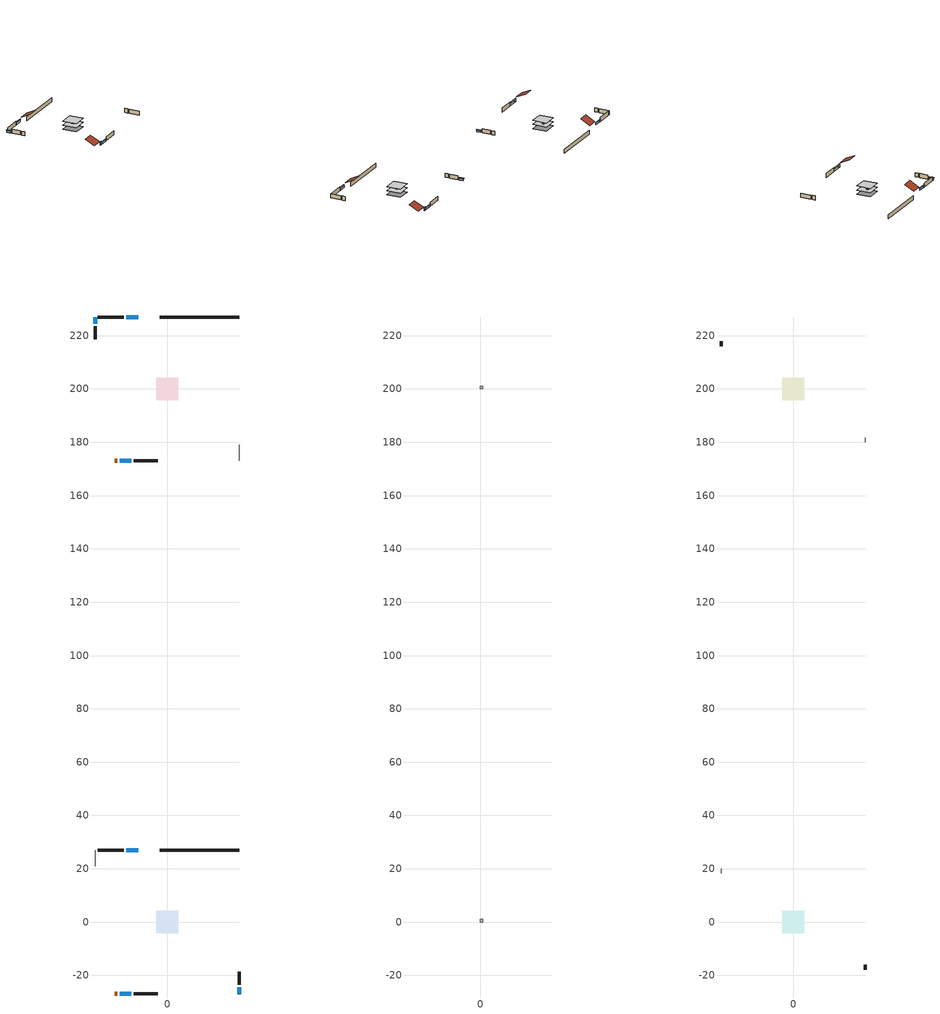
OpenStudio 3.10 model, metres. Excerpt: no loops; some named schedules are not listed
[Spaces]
unit1_conditioned_space_1
 floor adiabatic (unit1_AdiabaticFloorConstruction): -4.21,-4.21 -4.21,4.21 4.21,4.21 4.21,-4.21 z0
 floor foundation (unit1_Slab1_construction): -4.21,-4.21 -4.21,4.21 4.21,4.21 4.21,-4.21 z-2.44
 wall outside (unit1_AdiabaticWallConstruction_1): -19.75,-26.98 -18.84,-26.98 z0:2.03
 wall outside (unit1_AdiabaticWallConstruction): -17.91,-26.98 -13.51,-26.98 / -10.95,26.98 -15.35,26.98 z0:1.19; 26.98,-26.98 26.98,-24.53 z0:1.07
 wall outside (unit1_Wall3_construction): -12.58,-26.98 -3.58,-26.98 z0:2.44
 wall outside (unit1_Wall2_construction): 26.98,-23.6 26.98,-18.72 z0:2.44
 wall outside (unit1_Wall1_construction): -16.28,26.98 -26.05,26.98 z0:2.44
 wall foundation (unit1_FoundationWall1_construction): 26.98,26.98 -2.8,26.98 z-2.44:0
 wall adiabatic (unit1_Wall4_construction): -26.98,26.98 -26.98,21.02 z0:2.44
 window (unit1_WindowConstruction_2): -17.91,-26.98 -13.51,-26.98 z0:1.19
 window (unit1_WindowConstruction_1): 26.98,-26.98 26.98,-24.53 z0:1.07
 window (unit1_WindowConstruction): -10.95,26.98 -15.35,26.98 z0:1.19
 door (unit1_Door): -19.75,-26.98 -18.84,-26.98 z0:2.03
 ceiling adiabatic (unit1_AdiabaticFloorConstruction): 4.21,-4.21 4.21,4.21 -4.21,4.21 -4.21,-4.21 z0
unit2_conditioned_space_1
 floor adiabatic (unit2_AdiabaticFloorConstruction): -4.21,195.79 -4.21,204.21 4.21,204.21 4.21,195.79 z0
 floor foundation (unit2_Slab1_2_construction): -4.21,195.79 -4.21,204.21 4.21,204.21 4.21,195.79 z-2.44
 wall outside (unit2_AdiabaticWallConstruction_1): -19.75,173.02 -18.84,173.02 z0:2.03
 wall outside (unit2_AdiabaticWallConstruction): -26.98,226.98 -26.98,224.53 z0:1.07; -17.91,173.02 -13.51,173.02 / -10.95,226.98 -15.35,226.98 z0:1.19
 wall outside (unit2_Wall4_2_construction): -26.98,223.6 -26.98,218.72 z0:2.44
 wall outside (unit2_Wall3_2_construction): -12.58,173.02 -3.58,173.02 z0:2.44
 wall outside (unit2_Wall1_2_construction): -16.28,226.98 -26.05,226.98 z0:2.44
 wall foundation (unit2_FoundationWall1_2_construction): 26.98,226.98 -2.8,226.98 z-2.44:0
 wall adiabatic (unit2_Wall2_2_construction): 26.98,173.02 26.98,178.98 z0:2.44
 window (unit2_WindowConstruction_2): -26.98,226.98 -26.98,224.53 z0:1.07
 window (unit2_WindowConstruction_1): -17.91,173.02 -13.51,173.02 z0:1.19
 window (unit2_WindowConstruction): -10.95,226.98 -15.35,226.98 z0:1.19
 door (unit2_Door): -19.75,173.02 -18.84,173.02 z0:2.03
 ceiling adiabatic (unit2_AdiabaticFloorConstruction): 4.21,195.79 4.21,204.21 -4.21,204.21 -4.21,195.79 z0
unit1_central_ac_and_furnace_airloop_ret_air_space
 floor adiabatic (unit1_AdiabaticConst): 0,0 0,1 1,1 1,0 z0
 wall adiabatic (unit1_AdiabaticConst): 0,0 1,0 1,1 0,1 0,0 z0:1
 ceiling adiabatic (unit1_AdiabaticConst): 1,0 1,1 0,1 0,0 z1
unit2_central_ac_and_furnace_airloop_ret_air_space
 floor adiabatic (unit2_AdiabaticConst): 0,200 0,201 1,201 1,200 z0
 wall adiabatic (unit2_AdiabaticConst): 0,200 1,200 1,201 0,201 0,200 z0:1
 ceiling adiabatic (unit2_AdiabaticConst): 1,200 1,201 0,201 0,200 z1
unit1_attic___vented_1
 floor to unit1_conditioned_space_1 (unit1_Floor1_construction_Reversed): -4.21,-4.21 -4.21,4.21 4.21,4.21 4.21,-4.21 z2.44
 wall outside (unit1_Wall6_construction): 26.98,-17.79 26.98,-15.97 z0:2.44
 wall adiabatic (unit1_Wall5_construction): -26.98,20.09 -26.98,18.28 z0:2.44
 roof outside (unit1_Roof2_construction): -20.68,-26.98,2.44 -20.68,-21.34,5.25 -26.98,-21.34,5.25 -26.98,-26.98,2.44
 roof outside (unit1_Roof1_construction): -10.02,26.98,2.44 -10.02,21.34,5.25 -3.73,21.34,5.25 -3.73,26.98,2.44
unit2_attic___vented_1
 floor to unit2_conditioned_space_1 (unit2_Floor1_2_construction_Reversed): -4.21,195.79 -4.21,204.21 4.21,204.21 4.21,195.79 z2.44
 wall outside (unit2_Wall5_2_construction): -26.98,217.79 -26.98,215.97 z0:2.44
 wall adiabatic (unit2_Wall6_2_construction): 26.98,179.91 26.98,181.72 z0:2.44
 roof outside (unit2_Roof2_2_construction): -20.68,173.02,2.44 -20.68,178.66,5.25 -26.98,178.66,5.25 -26.98,173.02,2.44
 roof outside (unit2_Roof1_2_construction): -10.02,226.98,2.44 -10.02,221.34,5.25 -3.73,221.34,5.25 -3.73,226.98,2.44
shading: -13.2,-26.98 -18.21,-26.98 -18.21,-27.59 -13.2,-27.59 z1.49; 26.98,-24.22 26.98,-27.28 27.59,-27.28 27.59,-24.22 z1.37; -15.66,26.98 -10.65,26.98 -10.65,27.59 -15.66,27.59 z1.49; -26.98,224.22 -26.98,227.28 -27.59,227.28 -27.59,224.22 z1.37; -13.2,173.02 -18.21,173.02 -18.21,172.41 -13.2,172.41 z1.49; -15.66,226.98 -10.65,226.98 -10.65,227.59 -15.66,227.59 z1.49
[Site]
unit1_Buffalo_Niagara_Intl_Ap_NY: Latitude {deg}=42.93; Longitude {deg}=-78.73; Time Zone {hr}=-5; Elevation {m}=215; Terrain=Suburbs; Keep Site Location Information=Yes
[Site:GroundTemperature:Shallow]
4.30207, 2.29327, 2.1324, 3.08568, 6.91256, 10.7216, 14.0239, 16.1158, 16.2935, 14.5921, 11.374, 7.68183
[Site:WaterMainsTemperature]
Calculation Method=Schedule; Temperature Schedule=unit1_mains_temperature_schedule
[Building]
Building 1
[Construction]
unit1_AdiabaticConst: unit1_Adiabatic
unit1_AdiabaticFloorConstruction: unit1_floor_stud_and_cavity, unit1_floor_rigid_ins, unit1_osb_sheathing_0_75_in_, unit1_floor_covering_1
unit1_AdiabaticWallConstruction_1: unit1_wood_siding_2, unit1_wall_rigid_ins, unit1_wall_stud_and_cavity_4, unit1_gypsum_board
unit1_Door: unit1_door_material
unit1_AdiabaticWallConstruction: unit1_wood_siding_1, unit1_wall_rigid_ins, unit1_wall_stud_and_cavity_4, unit1_gypsum_board
unit1_WindowConstruction_2; unit1_WindowConstruction_1; unit1_WindowConstruction: unit1_WindowMaterial
unit1_Slab1_construction: unit1_concrete_4_0_in_, unit1_floor_covering
unit1_FoundationWall1_construction: unit1_concrete_8_0_in_, unit1_gypsum_board_1
unit1_Floor1_construction_Reversed: unit1_gypsum_board, unit1_ceiling_stud_and_cavity, unit1_ceiling_loosefill_ins
unit1_Wall6_construction: unit1_wood_siding, unit1_osb_sheathing_0_5_in__2, unit1_wall_stud_and_cavity_3
unit1_Wall5_construction: unit1_osb_sheathing_0_5_in__3, unit1_wall_stud_and_cavity_2
unit1_Wall4_construction: unit1_osb_sheathing_0_5_in__2, unit1_wall_stud_and_cavity_1, unit1_gypsum_board
unit1_Wall3_construction; unit1_Wall2_construction; unit1_Wall1_construction: unit1_wood_siding, unit1_osb_sheathing_0_5_in__1, unit1_wall_stud_and_cavity, unit1_gypsum_board
unit1_Roof2_construction; unit1_Roof1_construction: unit1_asphalt_or_fiberglass_shingles, unit1_roof_rigid_ins, unit1_osb_sheathing_0_5_in_
unit2_AdiabaticConst: unit2_Adiabatic
unit2_AdiabaticFloorConstruction: unit2_floor_stud_and_cavity, unit2_floor_rigid_ins, unit2_osb_sheathing_0_75_in_, unit2_floor_covering_1
unit2_AdiabaticWallConstruction_1: unit2_wood_siding_2, unit2_wall_rigid_ins, unit2_wall_stud_and_cavity_4, unit2_gypsum_board
unit2_Door: unit2_door_material
unit2_AdiabaticWallConstruction: unit2_wood_siding_1, unit2_wall_rigid_ins, unit2_wall_stud_and_cavity_4, unit2_gypsum_board
unit2_WindowConstruction_2; unit2_WindowConstruction_1; unit2_WindowConstruction: unit2_WindowMaterial
unit2_Slab1_2_construction: unit2_concrete_4_0_in_, unit2_floor_covering
unit2_FoundationWall1_2_construction: unit2_concrete_8_0_in_, unit2_gypsum_board_1
unit2_Floor1_2_construction_Reversed: unit2_gypsum_board, unit2_ceiling_stud_and_cavity, unit2_ceiling_loosefill_ins
unit2_Wall6_2_construction: unit2_osb_sheathing_0_5_in__3, unit2_wall_stud_and_cavity_3
unit2_Wall5_2_construction: unit2_wood_siding, unit2_osb_sheathing_0_5_in__1, unit2_wall_stud_and_cavity_2
unit2_Wall4_2_construction; unit2_Wall3_2_construction; unit2_Wall1_2_construction: unit2_wood_siding, unit2_osb_sheathing_0_5_in__1, unit2_wall_stud_and_cavity, unit2_gypsum_board
unit2_Wall2_2_construction: unit2_osb_sheathing_0_5_in__2, unit2_wall_stud_and_cavity_1, unit2_gypsum_board
unit2_Roof2_2_construction; unit2_Roof1_2_construction: unit2_asphalt_or_fiberglass_shingles, unit2_roof_rigid_ins, unit2_osb_sheathing_0_5_in_
[Material:NoMass] Roughness=Rough; Thermal Resistance {m2-K/W}=176.1
unit1_Adiabatic; unit2_Adiabatic
[Material] Roughness=Rough
Name | Thickness {m} | Conductivity {W/m-K} | Density {kg/m3} | Specific Heat {J/kg-K} | Thermal Absorptance | Solar Absorptance | Visible Absorptance
unit1_floor_covering_1; unit2_floor_covering_1 | 0.0127 | 0.0433444 | 54.468 | 1339.84 | 0.9 | 0.6 | 0.6
unit1_osb_sheathing_0_75_in_; unit2_osb_sheathing_0_75_in_ | 0.01905 | 0.115458 | 512.64 | 1214.23 | 0.9 | 0.7 | 0.7
unit1_floor_rigid_ins; unit1_wall_rigid_ins; unit2_floor_rigid_ins; unit2_wall_rigid_ins | 0.512978 | 0.029427 | 32.04 | 1214.23 | 0.9 | 0.7 | 0.7
unit1_floor_stud_and_cavity; unit2_floor_stud_and_cavity | 0.1397 | 1.75129 | 37.0049 | 1207.88 | 0.9 | 0.7 | 0.7
unit1_wood_siding_2; unit1_wood_siding_1; unit2_wood_siding_2; unit2_wood_siding_1 | 0.0254 | 0.102417 | 544.68 | 1172.36
unit1_door_material; unit2_door_material | 0.04445 | 0.0716541 | 512.64 | 1214.23 | 0.9 | 0.7 | 0.7
unit1_wall_stud_and_cavity_4; unit2_wall_stud_and_cavity_4 | 0.0889 | 0.380278 | 52.3479 | 1209.89 | 0.9 | 0.7 | 0.7
unit1_floor_covering; unit2_floor_covering | 0.0127 | 0.0450781 | 54.468 | 1339.84 | 0.9 | 0.9 | 0.9
unit1_concrete_4_0_in_; unit2_concrete_4_0_in_ | 0.1016 | 1.803125 | 2242.8 | 837.4 | 0.9 | 0.7 | 0.7
unit1_gypsum_board_1; unit2_gypsum_board_1 | 0.0127 | 0.160291 | 801 | 837.4 | 0.9 | 0.7 | 0.7
unit1_concrete_8_0_in_; unit2_concrete_8_0_in_ | 0.2032 | 1.803125 | 2242.8 | 837.4 | 0.9 | 0.7 | 0.7
unit1_ceiling_stud_and_cavity; unit2_ceiling_stud_and_cavity | 0.1397 | 0.0824711 | 65.682 | 1177.47 | 0.9 | 0.7 | 0.7
unit1_ceiling_loosefill_ins; unit2_ceiling_loosefill_ins | 0.169333 | 0.0480833 | 16.02 | 1046.75 | 0.9 | 0.7 | 0.7
unit1_wall_stud_and_cavity_3; unit2_wall_stud_and_cavity_2 | 0.1397 | 0.727959 | 139.0536 | 1170.24 | 0.9 | 0.6 | 0.6
unit1_wall_stud_and_cavity_2; unit2_wall_stud_and_cavity_3 | 0.1397 | 0.393673 | 139.0536 | 1170.24 | 0.9 | 0.6 | 0.6
unit1_osb_sheathing_0_5_in__3; unit1_osb_sheathing_0_5_in__2; unit2_osb_sheathing_0_5_in__3; unit2_osb_sheathing_0_5_in__2 | 0.0127 | 0.115458 | 512.64 | 1214.23
unit1_wall_stud_and_cavity_1; unit2_wall_stud_and_cavity_1 | 0.1397 | 0.506836 | 139.0536 | 1170.24 | 0.9 | 0.7 | 0.7
unit1_gypsum_board; unit2_gypsum_board | 0.0127 | 0.160291 | 801 | 837.4 | 0.9 | 0.6 | 0.6
unit1_wall_stud_and_cavity; unit2_wall_stud_and_cavity | 0.1397 | 0.0929022 | 139.0536 | 1170.24 | 0.9 | 0.7 | 0.7
unit1_osb_sheathing_0_5_in__1; unit2_osb_sheathing_0_5_in__1 | 0.0127 | 0.115458 | 512.64 | 1214.23 | 0.9 | 0.7 | 0.7
unit1_wood_siding; unit2_wood_siding | 0.0254 | 0.102417 | 544.68 | 1172.36 | 0.9 | 0.7 | 0.7
unit1_osb_sheathing_0_5_in_; unit2_osb_sheathing_0_5_in_ | 0.0127 | 0.115458 | 512.64 | 1214.23 | 0.9 | 0.6 | 0.6
unit1_roof_rigid_ins; unit2_roof_rigid_ins | 0.00281632 | 0.029427 | 32.04 | 1214.23 | 0.9 | 0.7 | 0.7
unit1_asphalt_or_fiberglass_shingles; unit2_asphalt_or_fiberglass_shingles | 0.00635 | 0.162714 | 1121.4 | 1465.45 | 0.9 | 0.85 | 0.85
[WindowMaterial:SimpleGlazingSystem] U-Factor {W/m2-K}=2.10086; Solar Heat Gain Coefficient=0.3
unit1_WindowMaterial; unit2_WindowMaterial
[Foundation:Kiva:Settings]
Soil Conductivity {W/m-K}=1.731; Soil Density {kg/m3}=1842.3; Soil Specific Heat {J/kg-K}=418.7; Ground Solar Absorptivity=0.9; Ground Thermal Absorptivity=0.9; Ground Surface Roughness {m}=0.03; Far-Field Width {m}=40; Deep-Ground Boundary Condition=ZeroFlux; Deep-Ground Depth {m}=40; Minimum Cell Dimension {m}=0.2; Maximum Cell Growth Coefficient=3; Simulation Timestep=Timestep
[ElectricEquipment]
Name | Electric Equipment Definition | Space or SpaceType | Schedule
unit1_mech_vent_bath_fan_0 | unit1_mech_vent_bath_fan_0 | unit1_conditioned_space_1 | unit1_mech_vent_bath_fan_0_schedule
unit1_mech_vent_range_fan_0 | unit1_mech_vent_range_fan_0 | unit1_conditioned_space_1 | unit1_mech_vent_range_fan_0_schedule
unit1_mech_vent_house_fan_cfis | unit1_mech_vent_house_fan_cfis | unit1_conditioned_space_1 | unit1_mech_vent_house_fan_cfis_schedule
unit1_mech_vent_house_fan | unit1_mech_vent_house_fan | unit1_conditioned_space_1 | unit1_mech_vent_house_fan_schedule
unit1_whole_house_fan | unit1_whole_house_fan | unit1_conditioned_space_1 | Always On Discrete
unit1_misc_plug_loads | unit1_misc_plug_loads | unit1_conditioned_space_1 | unit1_plug_loads_other
unit1_misc_tv | unit1_misc_tv | unit1_conditioned_space_1 | unit1_plug_loads_tv
unit1_cooking_range | unit1_cooking_range | unit1_conditioned_space_1 | unit1_cooking_range
unit1_fridge | unit1_fridge | unit1_conditioned_space_1 | unit1_fridge_schedule
unit1_dishwasher | unit1_dishwasher | unit1_conditioned_space_1 | unit1_dishwasher
unit1_clothes_dryer | unit1_clothes_dryer | unit1_conditioned_space_1 | unit1_clothes_dryer
unit1_clothes_washer | unit1_clothes_washer | unit1_conditioned_space_1 | unit1_clothes_washer
unit1_ceiling_fan | unit1_ceiling_fan | unit1_conditioned_space_1 | unit1_ceiling_fan
unit2_mech_vent_bath_fan_0 | unit2_mech_vent_bath_fan_0 | unit2_conditioned_space_1 | unit2_mech_vent_bath_fan_0_schedule
unit2_mech_vent_range_fan_0 | unit2_mech_vent_range_fan_0 | unit2_conditioned_space_1 | unit2_mech_vent_range_fan_0_schedule
unit2_mech_vent_house_fan_cfis | unit2_mech_vent_house_fan_cfis | unit2_conditioned_space_1 | unit2_mech_vent_house_fan_cfis_schedule
unit2_mech_vent_house_fan | unit2_mech_vent_house_fan | unit2_conditioned_space_1 | unit2_mech_vent_house_fan_schedule
unit2_whole_house_fan | unit2_whole_house_fan | unit2_conditioned_space_1 | unit2_Always_On_Discrete
unit2_misc_plug_loads | unit2_misc_plug_loads | unit2_conditioned_space_1 | unit2_plug_loads_other
unit2_misc_tv | unit2_misc_tv | unit2_conditioned_space_1 | unit2_plug_loads_tv
unit2_cooking_range | unit2_cooking_range | unit2_conditioned_space_1 | unit2_cooking_range
unit2_dishwasher | unit2_dishwasher | unit2_conditioned_space_1 | unit2_dishwasher
unit2_clothes_dryer | unit2_clothes_dryer | unit2_conditioned_space_1 | unit2_clothes_dryer
unit2_clothes_washer | unit2_clothes_washer | unit2_conditioned_space_1 | unit2_clothes_washer
unit2_ceiling_fan | unit2_ceiling_fan | unit2_conditioned_space_1 | unit2_ceiling_fan
unit2_fridge | unit2_fridge | unit2_conditioned_space_1 | unit2_fridge_schedule
[SpaceInfiltration:DesignFlowRate] Design Flow Rate Calculation Method=Flow/Space; Design Flow Rate {m3/s}=0; Density Basis=Outdoor
Name | Space or SpaceType | Schedule
unit1_infil_flow; unit1_whole_house_fan_flow; unit1_natural_vent_flow | unit1_conditioned_space_1 | Always On Discrete
unit2_infil_flow; unit2_whole_house_fan_flow; unit2_natural_vent_flow | unit2_conditioned_space_1 | unit2_Always_On_Discrete
[OtherEquipment]
Name | Other Equipment Definition | Space or SpaceType | Schedule | Fuel Type
unit1_mech_vent_house_fan_latent_load | unit1_mech_vent_house_fan_latent_load | unit1_conditioned_space_1 | Always On Discrete
unit1_mech_vent_house_fan_sensible_load | unit1_mech_vent_house_fan_sensible_load | unit1_conditioned_space_1 | Always On Discrete
unit1_central_ac_and_furnace_airloop_0_SupLatLkToDZ | unit1_central_ac_and_furnace_airloop_0_SupLatLkToDZ | unit1_conditioned_space_1 | Always On Discrete
unit1_central_ac_and_furnace_airloop_0_SupSensLkToDZ | unit1_central_ac_and_furnace_airloop_0_SupSensLkToDZ | unit1_conditioned_space_1 | Always On Discrete
unit1_central_ac_and_furnace_airloop_0_RetCondToDZ | unit1_central_ac_and_furnace_airloop_0_RetCondToDZ | unit1_conditioned_space_1 | Always On Discrete
unit1_central_ac_and_furnace_airloop_0_SupCondToDZ | unit1_central_ac_and_furnace_airloop_0_SupCondToDZ | unit1_conditioned_space_1 | Always On Discrete
unit1_central_ac_and_furnace_airloop_0_RetLatLkToRP | unit1_central_ac_and_furnace_airloop_0_RetLatLkToRP | unit1_central_ac_and_furnace_airloop_ret_air_space | Always On Discrete
unit1_central_ac_and_furnace_airloop_0_RetSensLkToRP | unit1_central_ac_and_furnace_airloop_0_RetSensLkToRP | unit1_central_ac_and_furnace_airloop_ret_air_space | Always On Discrete
unit1_central_ac_and_furnace_airloop_0_RetCondToRP | unit1_central_ac_and_furnace_airloop_0_RetCondToRP | unit1_central_ac_and_furnace_airloop_ret_air_space | Always On Discrete
unit1_central_ac_and_furnace_airloop_0_SupCondToLv | unit1_central_ac_and_furnace_airloop_0_SupCondToLv | unit1_conditioned_space_1 | Always On Discrete
unit1_central_ac_and_furnace_airloop_0_SupLatLkToCond | unit1_central_ac_and_furnace_airloop_0_SupLatLkToCond | unit1_conditioned_space_1 | Always On Discrete
unit1_central_ac_and_furnace_airloop_0_SupSensLkToCond | unit1_central_ac_and_furnace_airloop_0_SupSensLkToCond | unit1_conditioned_space_1 | Always On Discrete
unit1_general_water_use_latent | unit1_general_water_use_latent | unit1_conditioned_space_1 | unit1_general_water_use_schedule
unit1_cooking_range_1 | unit1_cooking_range_2 | unit1_conditioned_space_1 | unit1_cooking_range | NaturalGas
unit1_clothes_dryer_1 | unit1_clothes_dryer_2 | unit1_conditioned_space_1 | unit1_clothes_dryer | NaturalGas
unit1_water_heater_energy_adjustment1 | unit1_water_heater_energy_adjustment1 | unit1_conditioned_space_1 | Always On Discrete | NaturalGas
unit1_general_water_use_sensible | unit1_general_water_use_sensible | unit1_conditioned_space_1 | unit1_general_water_use_schedule
unit2_mech_vent_house_fan_latent_load | unit2_mech_vent_house_fan_latent_load | unit2_conditioned_space_1 | unit2_Always_On_Discrete
unit2_mech_vent_house_fan_sensible_load | unit2_mech_vent_house_fan_sensible_load | unit2_conditioned_space_1 | unit2_Always_On_Discrete
unit2_central_ac_and_furnace_airloop_0_SupLatLkToDZ | unit2_central_ac_and_furnace_airloop_0_SupLatLkToDZ | unit2_conditioned_space_1 | unit2_Always_On_Discrete
unit2_central_ac_and_furnace_airloop_0_SupSensLkToDZ | unit2_central_ac_and_furnace_airloop_0_SupSensLkToDZ | unit2_conditioned_space_1 | unit2_Always_On_Discrete
unit2_central_ac_and_furnace_airloop_0_RetCondToDZ | unit2_central_ac_and_furnace_airloop_0_RetCondToDZ | unit2_conditioned_space_1 | unit2_Always_On_Discrete
unit2_central_ac_and_furnace_airloop_0_SupCondToDZ | unit2_central_ac_and_furnace_airloop_0_SupCondToDZ | unit2_conditioned_space_1 | unit2_Always_On_Discrete
unit2_central_ac_and_furnace_airloop_0_RetLatLkToRP | unit2_central_ac_and_furnace_airloop_0_RetLatLkToRP | unit2_central_ac_and_furnace_airloop_ret_air_space | unit2_Always_On_Discrete
unit2_central_ac_and_furnace_airloop_0_RetSensLkToRP | unit2_central_ac_and_furnace_airloop_0_RetSensLkToRP | unit2_central_ac_and_furnace_airloop_ret_air_space | unit2_Always_On_Discrete
unit2_central_ac_and_furnace_airloop_0_RetCondToRP | unit2_central_ac_and_furnace_airloop_0_RetCondToRP | unit2_central_ac_and_furnace_airloop_ret_air_space | unit2_Always_On_Discrete
unit2_central_ac_and_furnace_airloop_0_SupCondToLv | unit2_central_ac_and_furnace_airloop_0_SupCondToLv | unit2_conditioned_space_1 | unit2_Always_On_Discrete
unit2_central_ac_and_furnace_airloop_0_SupLatLkToCond | unit2_central_ac_and_furnace_airloop_0_SupLatLkToCond | unit2_conditioned_space_1 | unit2_Always_On_Discrete
unit2_central_ac_and_furnace_airloop_0_SupSensLkToCond | unit2_central_ac_and_furnace_airloop_0_SupSensLkToCond | unit2_conditioned_space_1 | unit2_Always_On_Discrete
unit2_general_water_use_latent | unit2_general_water_use_latent | unit2_conditioned_space_1 | unit2_general_water_use_schedule
unit2_general_water_use_sensible | unit2_general_water_use_sensible | unit2_conditioned_space_1 | unit2_general_water_use_schedule
unit2_cooking_range_1 | unit2_cooking_range_2 | unit2_conditioned_space_1 | unit2_cooking_range | NaturalGas
unit2_clothes_dryer_1 | unit2_clothes_dryer_2 | unit2_conditioned_space_1 | unit2_clothes_dryer | NaturalGas
unit2_water_heater_energy_adjustment1 | unit2_water_heater_energy_adjustment1 | unit2_conditioned_space_1 | unit2_Always_On_Discrete | NaturalGas
[SpaceInfiltration:EffectiveLeakageArea] Effective Air Leakage Area {cm2}=2364.15; Stack Coefficient=0.000130955; Wind Coefficient=1.17126e-05
Name | Space or SpaceType | Schedule
unit1_infil_attic___vented_1 | unit1_attic___vented_1 | Always On Discrete
unit2_infil_attic___vented_1 | unit2_attic___vented_1 | unit2_Always_On_Discrete
[ZoneMixing] Design Flow Rate Calculation Method=Flow/Zone; Design Flow Rate {m3/s}=0
Name | Zone or Space | Schedule | Source Zone or Space
unit1_whole_house_fan_mix | unit1_attic___vented | Always On Continuous | unit1_conditioned_space
unit2_whole_house_fan_mix | unit2_attic___vented | unit2_Always_On_Continuous | unit2_conditioned_space
[Space]
Name | Thermal Zone | Building Unit | Volume {m3}
unit1_central_ac_and_furnace_airloop_ret_air_space | unit1_central_ac_and_furnace_airloop_ret_air_zone
unit1_attic___vented_1 | unit1_attic___vented | unit1_Building_Unit_1 | 44.5254
unit1_conditioned_space_1 | unit1_conditioned_space | unit1_Building_Unit_1 | 345.919
unit2_central_ac_and_furnace_airloop_ret_air_space | unit2_central_ac_and_furnace_airloop_ret_air_zone
unit2_attic___vented_1 | unit2_attic___vented | unit2_Building_Unit_1 | 44.5254
unit2_conditioned_space_1 | unit2_conditioned_space | unit2_Building_Unit_1 | 345.919
[ThermalZone] Multiplier=1; Use Ideal Air Loads=No
Name | Volume {m3}
unit1_central_ac_and_furnace_airloop_ret_air_zone | 1
unit1_attic___vented | 44.5254
